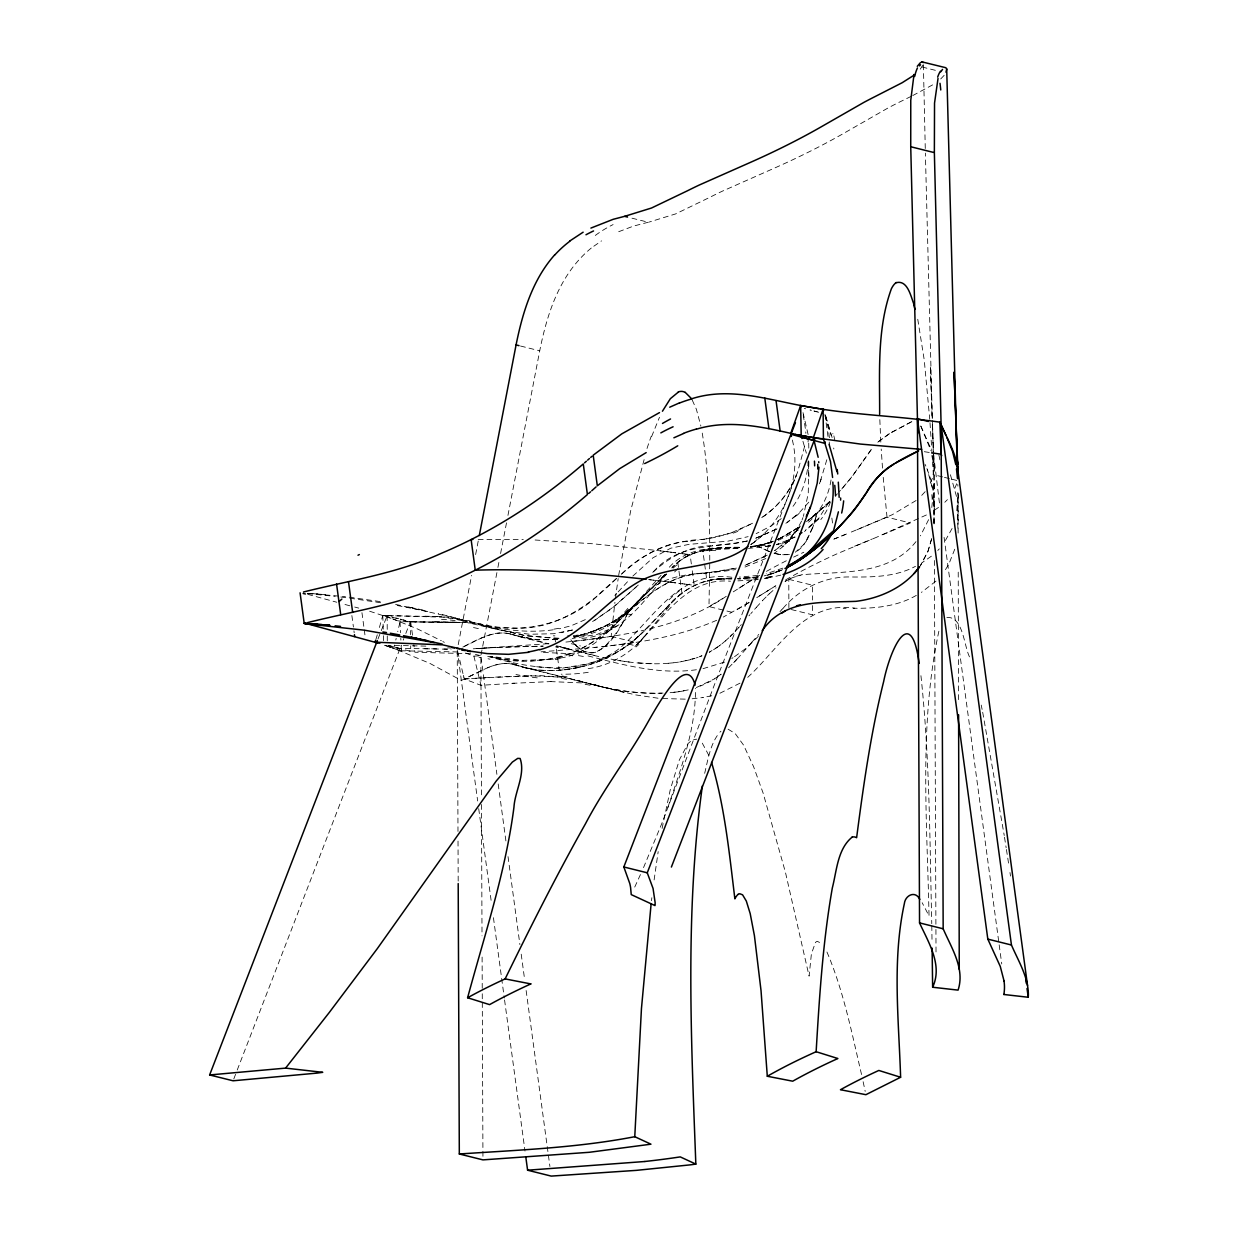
<?xml version="1.0" encoding="UTF-8"?>
<svg xmlns="http://www.w3.org/2000/svg" width="1238" height="1238" viewBox="0 0 1238 1238"><rect width="100%" height="100%" fill="white"/><g stroke="black" fill="none" stroke-linecap="round" stroke-linejoin="round"><path stroke-width="0.75" stroke-dasharray="5 3.75" d="M808.878 461.619L808.259 493.25L803.416 516.354M933.808 523.844L933.947 472.421M934.164 488.329L934.179 480.762M709.761 560.241C709.668 517.02 709.219 473.504 701.853 430.793M709.745 563.832L708.972 606.558L732.292 612.377M958.15 520.564L958.057 497.011M934.164 485.095L931.626 508.988M934.241 523.813L934.133 466.989L932.972 456.296M957.995 496.933L956.618 512.192M957.887 528.115L957.191 501.823M933.916 522.405L934.257 506.775M808.352 460.753C807.191 477.806 802.348 495.154 791.283 508.524M565.921 642.058L572.095 641.423A303.325 112.147 -7.7 0 0 611.139 636.394L614.915 602.318M934.025 469.728L932.493 477.992L928.902 486.255M651.498 900.691L651.853 897.72M615.394 598.496L618.18 578.564M654.113 879.939L658.183 851.605M618.629 575.5L630.684 510.768L645.013 456.188M831.038 479.957C828.439 496.717 820.098 512.702 806.959 523.581M804.623 446.268L797.612 472.049L714.326 685.001L661.634 823.951L643.451 867.807M662.098 828.423L670.269 789.705L679.368 759.869L688.034 743.543L692.491 739.736L696.7 739.179M458.23 644.658L471.616 575.361M475.624 554.562L478.626 538.963M481.443 794.827L480.87 655.753L497.583 569.124M497.924 567.391L498.914 562.191M500.585 553.525L506.605 522.343M507.951 515.41L539.722 350.803C546.36 317.516 556.945 283.146 580.746 257.906A134.308 118.492 28 0 1 593.652 246.145M704.67 773.317C708.059 759.498 710.179 744.038 719.448 732.679M826.814 459.762L820.005 482.309M572.513 630.018L553.572 633.717L529.539 634.258L504.191 630.916L466.633 622.497L400.029 621.646L397.754 631.69M931.688 538.561L928.082 551.096L920.422 565.673M931.564 539.118L927.773 551.869L920.623 565.224M395.789 640.031L396.191 638.359M394.566 645.029L393.73 648.372L390.79 647.335M816.74 514.08L816.941 513.259L808.275 520.331A219.111 149.133 -76 0 0 810.023 518.877M816.74 514.049L815.935 517.159M383.904 615.781L382.79 615.394L378.658 630.142M938.868 631.225C918.844 724.524 927.2 821.181 929.026 915.903L922.171 902.734M377.296 634.784L375.888 639.427M956.711 483.749L953.337 491.734M954.746 549.223L948.741 564.373L944.3 571.507M667.87 807.408C680.73 768.953 695.942 729.476 695.462 688.343M807.176 539.753L813.397 525.639A95.759 65.196 -76 0 0 815.857 517.128M928.608 519.666L920.407 535.868M651.652 436.472L659.483 417.283M812.53 528.084L804.592 543.714L795.338 552.21M802.038 519.991L802.951 517.577M233.781 1078.994L236.551 1071.783M237.247 1069.988L401.298 645.168M403.232 640.154L403.882 638.483M405.816 633.485L410.335 621.786L385.235 615.534M819.37 483.81L821.97 477.172M378.008 638.947L379.973 633.949M381.273 630.622L387.138 615.626L439.939 616.632M922.96 65.01L919.091 70.891M952.084 528.487L944.052 542.925M801.528 521.183L795.415 532.541L788.823 540.96M640.448 874.57L633.717 889.302M828.547 502.938L818.829 518.118L805.443 530.204M628.966 610.968L661.092 575.283M627.867 613.027L629.508 609.932L666.446 574.324M628.409 611.99L623.751 620.563M627.326 614.063C619.031 631.488 598.31 667.777 576.134 645.772M622.25 623.163L622.838 622.172M621.677 624.169L617.313 631.256M806.542 540.82L801.342 547.583A30.207 20.566 -76 0 1 795.941 551.839M841.778 488.995L853.199 475.098L872.867 447.382M863.335 460.613L872.094 448.311M615.58 633.871L616.215 632.928M861.927 462.749L850.166 479.029L838.745 492.322M614.93 634.815L604.856 646.623L596.886 651.776A30.021 20.442 -76 0 1 591.083 652.968L583.485 651.142L575.593 645.23A96.363 65.583 -76 0 1 570.857 639.783L570.857 639.798M800.367 526.057L788.714 539.551L774.617 550.616L781.58 545.618M799.485 527.373L788.714 539.551M808.801 502.179L798.912 513.151L785 524.014M944.161 75.332L940.524 79.155M643.822 637.09L671.661 603.448M748.928 615.843L749.949 614.682M751.93 642.12L738.653 657.409M750.847 613.63L752.441 611.82M925.142 491.687L920.174 497.042M751.961 642.089L758.801 634.367M915.981 541.64C888.977 575.887 841.469 571.322 802.085 574.711M644.364 636.487C629.802 654.469 608.415 666.586 585.311 669M818.952 518.846L804.483 531.52M740.463 625.654L741.345 624.617M754.638 609.266L756.418 607.285M643.28 637.709L641.114 640.123M756.356 607.332L762.654 600.476M738.56 627.79L739.457 626.753M666.632 573.813C643.667 601.513 620.965 636.115 581.164 638.39M738.513 627.805L733.639 633.098M728.578 667.777L738.637 657.409M779.986 611.634L781.518 609.963M618.149 591.888L628.997 580.127M758.213 636.425L746.019 648.341L733.407 657.502M781.704 609.777L782.942 608.446M939.302 548.883L937.785 550.461M614.853 595.416L616.509 593.667M783.159 608.198C799.934 588.53 824.879 576.165 850.831 576.985C872.728 577.202 895.708 576.939 915.516 566.308M733.701 662.732L736.734 659.514M627.728 611.417L657.038 582.649M661.185 613.259L638.916 635.868M650.445 589.567L652.101 587.833L637.106 603.061M656.233 618.443C636.084 641.81 609.978 661.247 579.167 667.189M835.248 496.051L837.445 493.761M655.397 584.382L663.924 575.562M659.529 614.992L670.981 603.262A165.459 112.612 -76 0 1 681.968 593.342M762.608 600.507L767.514 595.509M640.015 641.299L635.527 645.803L629.152 644.178L633.113 640.99M632.835 576.088L652.952 557.796L670.687 548.217L689.086 544.333L727.743 541.207L748.139 536.642M658.693 580.932L665.332 574.153L662.005 577.512M662.825 611.541L667.793 606.434M733.592 633.129L727.449 639.133M666.137 608.121C682.215 588.421 706.449 576.552 732.045 578.579L722.667 578.889M669.031 605.196L670.006 604.221M944.811 502.257L947.41 499.657M730.513 636.208L732.06 634.676M574.014 637.199C594.952 634.8 614.837 625.097 629.508 609.932A151.609 103.187 -76 0 1 606.651 625.376L589.659 632.494L573.705 636.858C593.9 632.633 613.29 623.859 628.997 610.365M767.545 595.493L769.169 593.884M671.151 603.107C684.831 588.143 703.973 578.192 724.539 578.796M829.677 501.653L813.567 516.076M638.808 601.436L628.239 610.999M719.943 732.169L720.949 731.256M638.39 643.187C664.295 616.586 687.632 577.279 730.466 581.226M829.445 501.854L806.495 521.693M935.974 581.117L921.366 592.414M769.216 593.869L776.04 587.802M728.965 637.694L724.292 641.918M636.193 586.951L611.618 608.601L592.584 621.553M638.282 585.048L614.992 605.846L594.844 620.284M639.551 635.28C608.214 665.193 560.118 678.409 518.32 665.827C506.93 661.2 494.442 664.141 483.888 669.51M638.282 636.471L633.763 640.448M877.819 442.198L889.472 433.61L911.833 421.601M669.325 567.19C687.57 546.933 715.734 547.211 740.726 547.258M821.181 509.576L822.403 508.478A267.037 181.754 -76 0 0 829.646 501.7M616.23 622.946C641.145 600.941 666.988 574.184 702.534 573.519M609.684 584.491L604.392 589.18M612.346 582.123L616.416 578.548M619.959 619.619C587.508 655.598 536.379 669.402 489.939 656.542L506.744 659.529L523.318 660.86M602.643 590.727C570.47 625.051 520.254 635.713 475.578 623.225M627.542 612.856C649.362 592.213 675.375 572.993 706.79 573.055M614.358 624.586C598.31 638.994 580.22 652.209 558.911 657.393M819.958 510.66L812.205 517.19M616.57 578.425C588.22 606.62 552.396 632.03 510.118 627.697C486.147 628.192 463.879 617.87 440.186 616.648M747.706 677.356C779.29 648.403 804.22 600.337 854.777 608.214M783.855 545.912L774.183 553.479M725.824 640.557L721.073 644.534M796.111 515.658L787.43 522.39M621.755 573.937C640.433 556.837 662.995 542.569 688.947 541.285M878.686 441.424L889.488 433.64M621.461 574.2C643.543 551.916 673.271 540.201 704.407 539.288M629.508 609.932L617.747 618.83L606.651 625.329A148.591 101.129 -76 0 0 625.422 613.228L626.707 612.237A155.895 106.097 -76 0 1 617.747 618.83M652.751 572.358C668.799 557.734 688.653 546.004 710.937 545.757M653.463 571.724C678.192 543.219 714.682 547.97 747.613 540.929M813.072 516.494L810.488 518.583M811.772 517.546L810.921 518.242M781.286 518.614L771.197 525.871L756.155 533.655M916.089 500.523L892.397 514.652L853.941 531.056M751.327 544.256C783.716 522.111 802.255 477.682 792.165 439.351M931.394 556.187L922.171 562.609M719.433 645.787L721.011 644.549M593.807 246.238L601.529 240.884M717.87 676.598L721.166 674.153L714.512 678.857M719.386 645.803L709.235 652.271L710.922 651.327M761.726 517.592C777.294 507.425 789.643 492.461 796.421 475.098C789.473 492.213 777.418 507.085 762.097 517.391M717.731 647.01L712.655 650.321M934.814 509.963L938.512 507.41M750.584 544.674L754.716 541.857M777.897 539.304A151.531 103.141 -76 0 0 780.838 537.926A219.111 149.133 -76 0 0 799.284 526.893L780.822 537.88A149.287 101.609 -76 0 1 778.439 539.041M799.299 526.908L780.822 537.88A144.273 98.204 -76 0 1 778.95 538.793L780.822 537.88L777.062 539.644M740.014 683.159L719.711 693.342M798.402 530.019L778.3 540.402M733.252 591.857L751.667 580.127A450.617 166.619 -7.7 0 1 760.426 574.85M738.916 588.205L751.667 580.127L758.244 579.477M756.758 597.66L778.253 584.243M759.405 595.989L775.298 586.023M726.288 596.283C680.235 627.697 623.658 635.79 569.495 641.686M748.789 602.658L735.109 610.798M749.284 602.364L723.286 617.081M722.713 598.511L708.972 606.558M932.601 84.896L912.437 95.728M696.375 687.539L714.481 678.873M891.314 432.495L911.833 421.616M733.004 657.749L731.782 658.446M786.888 580.312L785.031 581.396L792.568 577.604L802.1 574.711M785.697 579.864L788.714 578.131A462.207 170.906 -7.7 0 1 837.987 553.386L879.305 536.116M617.128 625.84L597.072 634.429L572.173 638.499M776.953 528.843L754.035 539.041M767.251 555.15L744.224 565.72L765.734 555.97M731.906 577.279C677.542 569.851 654.314 618.458 619.464 648.464C581.473 677.434 530.096 668.458 487.509 656.295M765.827 558.539L743.667 567.592M707.517 682.819L711.045 680.931M926.411 514.962L877.788 536.735M776.226 529.338L753.54 539.149M916.337 595.37C897.302 606.45 874.91 608.663 853.307 608.214M794.564 536.905L786.764 540.65M585.326 619.634L571.198 625.747L559.452 628.78M795.183 537.091L776.814 544.472M462.857 647.056C477.45 640.572 492.972 629.384 509.746 633.98L548.976 643.853M463.445 675.344L464.296 679.012L482 670.362M464.73 646.112C480.236 638.174 498.341 627.991 515.952 635.759M465.117 678.61L461.372 680.467L429.926 663.413L394.907 648.789M468.862 676.722C482.866 670.392 497.815 660.148 513.878 664.589L586.92 682.989M911.153 96.363L899.392 102.135A358.092 132.404 -7.7 0 0 888.079 107.954L843.496 133.472A606.125 224.109 -7.7 0 1 775.344 167.703L722.002 191.333A358.138 132.42 -7.7 0 0 710.287 197.09L675.669 213.895L649.285 222.02M812.592 605.599L812.623 614.853L788.885 608.941L788.792 579.322L790.68 578.425M946.869 617.483C963.644 616.029 964.031 648.124 970.143 658.028M775.53 572.56L783.081 569.403A144.273 98.204 -76 0 1 775.53 572.56L764.125 575.918M882.88 534.677L910.301 522.978L887.012 517.174L848.138 533.361M737.863 530.406L753.075 522.993L730.265 533.284L705.351 539.149M716.678 620.284C661.494 644.286 600.213 646.901 541.068 651.853M618.706 231.707L633.562 226.074L648.403 222.206M724.555 662.098L702.611 668.799M700.151 686.115L703.88 684.552M781.209 570.254L766.028 575.469L772.373 577.078L780.946 575.082M782.849 568.134L766.229 573.751M854.545 546.237L871.923 539.118M833.747 539.18L848.757 533.114M700.12 656.496L701.992 655.738L698.217 657.223M834.427 538.886L837.987 537.447M841.561 536.008L845.152 534.553M769.494 542.631L773.286 541.238L761.881 544.859L750.491 546.886A166.712 113.478 -76 0 0 758.074 545.71L769.494 542.631A156.886 106.778 -76 0 1 758.074 545.71L750.491 546.886M696.282 657.92L698.124 657.239M732.153 532.619L715.394 537.354L697.923 540.17M681.844 661.618L696.189 657.92M692.228 659.189L694.224 658.57M796.374 576.227L800.181 575.144M771.847 542.615L750.677 546.67M572.25 630.065L561.062 632.68M690.2 659.746L679.631 661.99M747.365 540.96L733.948 543.668L712.237 545.649M772.419 541.579A149.287 101.609 -76 0 1 761.509 544.937L760.147 545.277M711.773 695.725L703.014 697.536M575.469 636.471L574.138 636.781M688.251 689.891L678.981 691.717M759.869 545.339L750.522 547.103M560.458 658.028C597.273 652.38 617.948 619.34 643.296 595.958C667.05 569.465 704.113 575.237 735.558 569.542M573.813 636.827L576.351 636.27A217.919 148.328 -76 0 0 606.558 625.484M577.837 667.468L564.59 669.712A264.189 179.82 -76 0 1 559.313 670.253L556.156 646.917M580.483 666.88C561.015 671.336 540.294 672.497 520.981 666.648L589.195 683.655C612.733 690.015 637.121 693.961 661.556 693.172M770.392 546.035L748.479 548.388M789.411 554.392L780.358 554.624M768.334 577.929L764.295 578.641M679.631 691.609L684.026 690.819M692.15 698.774L703.308 697.489M758.167 577.032L737.678 578.456L758.414 577.001L754.623 577.496A166.712 113.478 -76 0 0 758.414 577.001M678.501 662.144L673.457 662.794M550.879 659.08L530.545 660.906M757.795 575.453L739.334 577.078M714.311 572.235L736.672 568.056L703.942 573.364M765.889 578.084L772.373 577.078L764.264 578.27M553.293 659.235L522.668 660.365L490.867 656.372M696.39 669.743C658.508 675.004 621.6 664.404 585.28 655.212M690.417 541.099L697.009 540.294M553.138 629.817C521.755 634.104 490.217 627.945 460.118 619.248M670.098 692.692L678.842 691.748L670.207 692.676M594.395 647.459L596.948 647.195M557.363 639.396L534.909 639.582L509.746 633.98M668.272 663.274L673.395 662.81M787.708 554.67L781.472 554.748L773.085 552.922M557.363 639.442L538.592 639.876L516.834 636.038L548.326 643.884M548.094 643.714L473.024 648.82L478.178 648.511M751.652 580.096L736.409 580.947M748.959 577.991L750.847 577.867M467.964 678.749L464.327 678.981L480.948 685.31L514.451 683.206M465.581 652.999L473.906 656.155L480.808 655.707L496.902 774.354M717.127 548.357L714.914 548.511A164.902 112.24 -76 0 0 702.766 550.198M721.259 578.966L719.061 579.121A164.902 112.24 -76 0 0 706.898 580.808L702.766 550.245M464.296 679.012L472.22 678.517M738.096 548.341L713.583 549.78A164.716 112.116 -76 0 0 702.921 551.452M471.585 678.517L529.756 675.716M477.528 648.542L483.919 648.17M479.771 648.403L488.453 647.907M475.222 678.3L489.753 677.434M484.259 648.139L499.889 647.273M488.762 647.876L495.463 647.505M668.226 663.289C630.529 666.23 593.652 655.536 557.58 646.19M512.068 683.345L551.034 681.565M495.587 677.109L501.669 676.799M739.179 547.676C715.502 546.917 689.241 549.084 672.126 567.669C689.767 548.094 716.787 547.645 741.051 547.598M758.058 578.78L737.863 579.059M497.537 647.412L543.25 646.112L502.102 647.149M715.61 548.682L737.724 548.48M719.758 579.291L731.735 579.028M718.52 548.279L720.408 548.186M743.311 578.285L747.071 578.115M504.764 676.66L541.269 675.7L561.882 677.232L530.251 675.7M663.011 693.094C636.409 694.178 609.839 689.628 584.336 682.293M685.233 699.145L661.726 698.511M726.427 578.734L728.3 578.672M843.217 608.384L846.096 608.307M733.53 547.846L735.418 547.8M478.178 539.366L523.287 539.567M543.42 652.457L578.75 654.035M550.229 681.581L585.404 683.051M559.034 638.251L526.429 635.899L489.768 627.496M434.553 621.724L466.633 622.497L476.274 623.967M436.596 648.867L395.68 648.418M424.773 648.758L451.034 649.269M412.517 635.156L410.676 621.878L457.859 622.265M410.01 621.863L397.94 620.842M411.062 621.878L462.61 622.668M425.872 646.128L393.436 645.338M443.931 648.991L447.599 649.083M424.959 616.199L437.246 616.524M558.276 638.777L524.216 635.388L481.009 625.144M400.307 650.77L459.081 651.977M651.962 663.692L634.97 662.686M386.875 615.611L442.771 617.174L465.643 620.718M437.726 616.539L441.873 616.741M535.095 540L593.172 543.792L656.914 550.461M385.25 615.534L384.43 615.487M384.151 615.472L383.068 615.41M470.672 653.726L414.869 652.225L413.832 644.642M307.612 593.327L345.433 596.685M307.519 593.59L335.173 596.36M557.75 647.056L555.707 646.84L563.739 647.907M648.604 579.601L651.188 579.895M649.811 579.74L653.416 580.158M653.169 580.127L661.061 581.071M660.844 550.941L656.651 550.43M660.628 581.024L665.069 581.566M660.194 550.864L664.775 551.421M664.435 581.489L668.907 582.03M663.444 551.266L668.025 551.839M667.947 581.922L672.497 582.494M658.012 698.217L635.45 694.874L594.735 685.109M666.74 551.668L671.925 552.334M673.983 582.68L675.468 582.866M670.872 582.278L679.91 583.438M673.859 552.581L675.824 552.844M670.656 552.163L679.786 553.355M349.224 597.165L382.356 601.916M678.703 583.284L682.865 583.825M678.455 553.185L682.742 553.742M684.351 584.011L687.291 584.413M682.587 583.794L684.537 584.042M340.79 597.01L347.955 597.954M349.75 598.186L382.867 603.045M629.214 662.051L617.654 660.396M536.565 666.74L559.096 668.706L586.038 664.156A219.374 149.303 -76 0 0 615.054 652.983A153.636 104.58 -76 0 0 629.152 644.162M685.697 554.144L690.108 554.732L691.392 564.296M682.339 553.696L684.289 553.959M684.227 553.943L686.223 554.206M686.486 584.305L694.239 585.342L691.655 566.215M924.291 451.7L929.893 452.551M563.723 647.923L569.573 649.006M565.178 648.186L566.633 648.449M395.603 604.361L459.654 619.015L438.144 613.475M397.166 605.475L430.159 612.005M422.963 610.009L406.884 606.713L415.488 608.477M569.681 678.61L624.184 692.444M593.621 684.552L599.006 685.79L593.869 684.614M478.441 624.648L487.292 626.815M490.759 656.651L511.34 661.912M761.509 544.952L767.9 546.531M474.386 622.946L468.506 621.43M922.031 66.991L938.389 71.077M631.984 218.182L648.232 222.236M520.517 346.021L539.722 350.803M942.613 476.909L933.344 474.603L932.183 455.553M944.47 477.373L950.026 478.766M951.867 479.214L957.423 480.607M788.792 579.322L812.53 585.234L812.577 600.043M611.139 636.347L635.171 642.336A294.598 108.929 -7.7 0 1 599.517 646.886M475.407 654.391L480.87 655.753M399.998 648.511L388.082 645.338M556.45 645.725L569.526 649.022M307.736 594.333L336.767 602.241M495.649 628.966L493.111 628.3M578.161 651.049L580.653 651.668M354.687 607.038L358.757 608.106M577.697 680.482L582.309 681.705M483.191 625.623L485.466 626.227M513.878 664.589L519.202 666.106M814.356 411.109L817.25 411.883M403.093 619.867L405.987 620.64M804.22 408.401L805.659 408.788M818.705 412.254L810.008 409.948L811.463 410.335M395.835 617.948L398.744 618.706M400.184 619.093L401.638 619.48M391.487 616.787L392.941 617.174M349.812 605.784L342.617 603.835M580.591 651.699L585.481 652.999M594.735 655.536L585.435 653.014M388.407 645.4L410.768 651.405L410.691 645.849M491.842 627.96L486.751 626.567M631.643 614.946L625.438 613.243A149.752 101.934 -76 0 1 606.728 625.298A219.76 149.566 -76 0 1 576.382 636.177M369.636 611.216L391.564 618.458M384.801 645.292L386.318 645.803M384.894 645.323L390.047 647.072M385.668 645.586L399.24 650.368M385.018 616.153L396.887 620.439M389.397 646.84L393.003 648.108M728.052 729.167L735.171 733.53L743.574 745.121L753.555 766.57L763.119 793.078L785.449 872.341L809.095 976.148L811.401 953.879L815.409 942.582A6.159 3.637 -81.4 0 1 817.312 941.344L821.676 943.526M392.632 618.861L417.577 628.997L441.347 640.727M769.726 551.746L757.145 545.896A151.531 103.141 -76 0 0 771.986 541.733M768.396 551.235L757.145 545.896M442.848 641.547L444.334 642.367M575.871 645.509L575.732 645.369A96.719 65.831 -76 0 1 570.795 639.706M702.302 743.171L709.529 756.697M692.259 400.137L696.36 409.221L700.909 426.166M920.902 426.212L930.806 448.574M920.778 425.965L930.821 450.415M925.111 464.42L925.854 466.076M826.953 952.007C843.697 991.251 851.883 1033.451 861.617 1074.816M926.937 468.583L930.62 478.843L933.065 490.836L927.293 469.434M950.428 474.758L956.556 496.686M824.972 414.204L828.253 438.546M825.529 415.674L831.085 435.312M825.777 416.339L832.106 437.556M802.936 441.332L806.371 453.201M803.029 412.641L808.12 434.523M825.065 415.705L828.361 428.642L829.429 438.237M473.906 656.155L480.948 685.31M457.72 651.668L463.848 677.201M803.214 414.807L805.799 431.458M863.134 1081.733L865.192 1091.359M917.76 319.265L924.244 360.01L929.753 419.311M981.223 705.103L982.105 709.389M982.693 712.268L1004.235 835.48M931.997 455.476L933.498 466.262M1004.498 837.228L1006.154 847.736M1006.432 849.5L1008.893 865.424M1009.976 872.527L1010.518 876.086M807.996 461.82L808.275 463.925M939.425 502.922L933.22 451.328M944.083 537.369L998.911 942.923M999.174 944.842L1001.759 963.969M831.859 518.041L832.601 523.488M681.983 593.389L677.836 562.779A165.459 112.612 -76 0 0 671.785 567.979M555.181 639.644A264.189 179.82 -76 0 0 556.496 639.535A264.87 180.268 -76 0 1 555.181 639.644L555.955 645.385M498.187 783.933L505.955 841.314M508.029 856.619L519.914 944.625M521.213 954.189L524.572 979.057M526.135 990.539L549.92 1166.536M457.224 649.857L477.667 800.986M478.704 808.646L491.378 902.378M493.436 917.683L504.299 998.029M504.562 999.948L525.005 1151.077M361.945 612.671L364.018 627.976M364.266 629.894L365.04 635.62M351.871 615.549L353.418 627.032M353.944 630.854L354.192 632.773M920.933 675.685C929.8 758.012 929.738 840.989 931.765 923.672M833.731 448.048L833.839 448.992M887.012 517.174L883.174 476.754M808.29 464.126L808.971 476.816M882.508 468.134L881.208 449.054M930.001 422.746L932.075 453.82M880.806 442.09L879.754 417.825M957.825 484.368L957.903 486.163M400.029 621.646L400.539 632.726M400.787 638.266L400.88 640.108M401.127 645.648L401.375 651.173M934.179 504.748L933.622 495.865L934.288 508.478M932.26 417.252L930.326 365.937L932.059 417.175M932.554 424.866L933.483 449.58M933.56 451.483L934.133 466.68M932.322 424.773L933.158 449.44M382.79 615.394L383.285 630.173M805.814 431.892L805.83 433.315M383.455 635.713L383.641 641.253M932.291 418.583L925.374 153.094M932.353 420.502L933.622 459.886A305.105 112.813 -7.7 0 1 933.452 474.603M808.724 443.127L808.801 448.419M923.393 64.794L925.328 151.175M931.796 925.56L932.044 942.505M410.335 621.786L410.521 634.738M387.138 615.626L387.231 630.359M387.262 635.899L387.293 641.423M934.396 560.505L935.913 927.494M935.928 929.429L936.021 952.61M481.474 804.483L482.015 935.82M482.108 957.067L482.247 991.839M482.263 993.774L482.944 1157.948M457.24 651.792L457.983 831.425M458.029 841.082L458.184 881.642M958.042 493.049L958.135 535.497M958.227 572.142L958.568 703.246M938.884 454.95A131.151 40.436 -74.3 0 1 940.013 460.629M957.763 492.724A107.505 24.079 -81 0 1 958.568 497.583M931.812 494.674A104.178 21.495 -81.6 0 1 932.229 499.796M567.762 654.716A131.151 82.281 8 0 1 575.825 656.573M585.156 684.366A107.489 78.567 7 0 1 592.894 685.775M562.129 676.01A104.162 77.468 6.2 0 1 570.037 677.449M578.471 655.629A107.752 79.015 8 0 1 584.878 656.774M773.626 573.24A156.886 106.778 -76 0 1 766.028 575.469A153.636 104.565 -76 0 0 780.482 569.913A219.544 149.427 -76 0 0 782.277 569.031M601.374 660.256A214.05 145.697 -76 0 1 595.695 662.438M630.869 642.832A155.895 106.097 -76 0 1 621.878 649.439M637.833 636.858A165.768 112.828 -76 0 1 632.633 641.392M597.242 629.647A214.05 145.697 -76 0 1 591.547 631.829M633.701 606.249A165.768 112.828 -76 0 1 628.486 610.783M766.461 571.383A450.617 166.619 -7.7 0 1 786.997 560.427M793.62 557.131A450.617 166.619 -7.7 0 1 803.818 552.241M578.254 635.094A120.782 59.393 13.3 0 1 567.577 635.821M554.918 635.883A120.782 59.393 13.3 0 1 553.309 635.821M588.236 672.28A120.782 66.202 15.9 0 1 561.247 674.199M669.062 599.796A157.768 126.616 73.3 0 1 680.157 590.232M674.633 571.987A157.768 119.405 85.8 0 1 679.956 566.431M627.805 608.415A142.85 97.554 85.6 0 1 613.274 622.884M816.09 516.494A93.175 63.417 -76 0 1 812.561 528.1M780.342 554.732A113.788 77.452 -76 0 1 773.858 553.169M769.185 551.483A113.788 77.452 -76 0 1 768.427 551.158M715.827 550.662A157.381 115.954 72.4 0 0 702.89 550.91A91.411 67.873 86.6 0 0 677.434 562.779M706.991 581.349A157.381 116.976 85.4 0 1 719.696 578.75M830.419 501.87A119.715 79.464 7.5 0 1 820.809 519.589M789.674 541.192A143.144 116.14 69.2 0 1 777.418 544.287M770.5 545.277A143.144 116.14 69.2 0 1 767.73 545.54M772.326 576.645A177.204 141.333 -85 0 1 768.303 577.542M789.581 540.062A137.975 99.613 8 0 1 782.509 546.237M799.222 513.321A129.851 93.639 7.9 0 1 796.436 515.859M560.102 658.461A137.557 72.686 20.8 0 1 552.071 660.287M447.645 647.876A96.44 52.816 1 0 1 450.957 648M436.256 644.658A230.856 78.396 1.3 0 1 444.009 644.781M473.504 627.542A97.121 41.241 5.4 0 1 479.88 628.997M763.923 533.888A138.052 94.63 3.5 0 1 754.406 541.656M808.368 436.999A64.5 17.982 -64.4 0 1 808.027 441.951M737.833 531.365A142.633 92.54 -59.4 0 1 732.091 533.532M441.517 619.325A64.237 33.287 0.5 0 1 458.679 621.321M829.212 441.981A109.052 19.793 -81.7 0 1 829.522 445.138M469.836 622.203A72.686 57.304 3.7 0 1 478.75 623.673M457.859 619.929A109.486 82.234 4.2 0 1 470.038 620.811M788.436 540.805A116.558 77.112 3 0 1 783.437 545.695M559.901 657.533A116.805 58.047 14.7 0 1 552.752 658.693M558.926 628.3A115.908 57.985 14.9 0 1 552.643 629.306M673.116 568.118A158.82 108.093 -76 0 1 678.006 564.002M787.167 541.873A147.26 119.916 72.1 0 1 776.365 544.766M770.268 545.834A147.26 119.916 72.1 0 1 767.823 546.144M638.916 644.379A177.761 119.792 86.1 0 1 636.007 646.948M628.548 609.39A146.982 100.433 84.9 0 1 615.503 621.816M832.818 433.47A118.105 20.148 -85 0 1 832.911 433.904M833.87 435.869A89.368 13.309 -87 0 1 834.845 440.682M471.477 622.451A87.48 73.305 5.8 0 1 481.288 624.107M462.672 621.368A118.121 94.815 6.1 0 1 470.811 622.095M479.013 657.301A98.823 76.694 5.6 0 1 481.025 657.579M488.02 658.771A98.823 76.694 5.6 0 1 490.016 659.189M516.556 664.636A214.948 183.503 30.2 0 1 511.124 663.382M537.246 677.851A200.943 161.11 27 0 1 515.967 674.509M561.65 678.439A103.388 74.295 6.4 0 1 569.294 679.801M571.244 643.698A130.083 92.819 6.5 0 1 580.39 645.942M595.308 235.437A120.829 97.585 5.7 0 1 613.104 224.573M647.01 448.496A278.302 173.939 -57.4 0 1 651.173 436.441M317.779 594.039L308.51 593.373L325.548 594.673L317.779 594.039"/><path stroke-width="1.5" d="M818.999 467.206L817.204 483.238L811.757 503.603L671.383 867.064M458.199 883.576L459.313 1153.986L482.944 1159.882L589.35 1152.284L650.956 1144.191L634.769 1136.701L641.454 1008.537L651.142 903.663M738.188 894.393L739.72 893.712L742.568 894.811L746.313 901.047L750.197 913.598L754.422 935.68L761.03 990.648L767.297 1076.255A445.371 164.669 -7.7 0 1 816.136 1051.712C819.401 996.946 822.837 942.01 832.338 887.894C836.764 870.701 837.538 849.113 852.054 837.213M957.763 478.394C959.558 458.014 947.581 440.155 939.89 422.173C896.9 415.86 853.214 414.993 810.364 407.225M838.405 511.82L833.576 530.762L808.662 552.365M702.379 785.851C685.001 911.091 691.129 1038.187 695.833 1164.107A270.534 100.03 -7.7 0 1 690.046 1164.881L636.27 1170.374L551.22 1176.1L527.589 1170.204L525.779 1156.818M479.307 535.497L516.076 344.907C522.498 312.874 532.448 279.958 554.531 255.043M914.015 74.466L910.766 100.216L910.735 146.424M938.033 78.396L934.535 103.079L934.365 152.305M530.823 983.916A460.737 170.364 -7.7 0 0 489.583 1004.622L467.608 997.751C484.6 934.705 505.599 872.109 513.956 807.176C514.915 791.159 525.624 774.245 520.115 758.492L517.747 758.368L512.346 762.097L496.19 781.085L377.281 948.664L329.184 1012.607L285.591 1068.115L209.624 1074.955L377.358 640.603M375.609 640.356L375.037 642.197L442.539 644.828L470.75 651.219L487.014 653.587L508.57 654.329L528.657 652.302M820.237 408.772L823.1 409.205L813.351 437.648L818.148 457.286M802.038 405.816L800.661 405.569L790.68 433.548M814.821 438.856L647.257 872.805L653.06 888.451L655.134 902.626A273.567 101.145 -7.7 0 1 655.01 905.597L631.241 894.61L630.591 887.522A416.154 153.868 -7.7 0 0 629.786 883.545L623.828 866.971L795.446 422.622M945.971 72.191L946.73 69.158L945.894 67.734L922.093 61.915L923.3 62.596M810.534 506.884L806.278 516.354M932.632 987.243C942.923 965.284 928.577 942.567 919.54 922.898L917.451 418.769L910.735 146.749L934.365 152.63L941.097 424.665L943.17 928.794C951.341 947.844 965.207 968.627 958.073 990.121L932.632 987.243L932.121 948.138M467.608 997.751A444.055 164.19 -7.7 0 1 505.135 978.902C530.7 926.519 556.976 874.461 585.543 823.641C602.395 791.407 624.231 762.159 642.754 731.054C650.29 719.309 685.543 647.938 695.122 685.125M662.438 411.233L670.346 398.698L678.347 392.09M940.772 71.789L942.551 69.405M917.265 66.326L920.298 62.782M866.77 492.291C877.51 471.663 898.355 460.211 918.689 450.849M815.44 548.542L814.186 549.533A219.111 149.133 -76 0 1 786.842 567.592C810.302 555.026 830.512 537.044 848.045 517.19C864.31 500.492 872.357 475.872 893.619 464.25M866.074 493.358C845.26 524.014 817.978 551.204 784.969 568.49M919.37 567.019C904.854 587.168 880.141 598.372 856 601.328C822.403 602.767 784.335 598.743 762.221 630.684M914.155 573.488L919.726 566.664M823.1 549.455C812.515 561.387 798.185 569.666 783.066 574.463M591.95 456.296L590.712 457.41M596.082 486.905L591.764 490.759M589.474 458.509L587.617 460.149M586.379 461.232L584.522 462.857M590.526 491.842L588.654 493.467M816.678 547.536L826.551 539.087A267.037 181.754 -76 0 0 833.793 532.309M569.604 241.116L583.144 232.187M914.634 74.806L902.239 82.683L875.189 96.518A392.369 145.078 -7.7 0 0 863.861 102.398L819.85 127.607A617.855 228.457 -7.7 0 1 751.76 161.791L699.253 185.035A388.175 143.531 -7.7 0 0 687.399 190.807L651.513 208.015L624.726 216.31M781.503 613.367L785.155 610.999M800.15 533.717L801.945 532.572M747.845 546.546C716.198 570.269 674.261 563.692 640.294 580.885C604.577 600.678 580.204 638.375 539.691 649.78M895.461 463.105L917.172 451.607M659.514 412.594L621.816 433.857L593.188 455.197L597.32 485.807L619.727 468.629L646.174 452.613M896.219 282.713C907.733 279.618 910.874 296.702 914.077 304.718M786.795 566.292C819.912 552.798 835.898 516.231 832.803 482.077M669.727 407.194L679.43 402.907M673.874 437.803L683.562 433.517M590.897 228.086L613.181 219.312L624.602 216.341L627.558 217.083M921.165 62.225L921.939 61.946M900.614 1077.261L865.904 1094.686L840.463 1089.719A444.133 164.221 -7.7 0 1 878.825 1070.452L900.614 1077.261C898.788 1019.539 892.025 960.487 904.359 903.585C905.241 895.229 915.377 890.215 919.849 899.407M303.511 591.981C349.704 580.421 397.522 573.442 441.239 553.355C493.064 531.566 540.805 500.663 583.268 463.941L587.416 494.55C544.952 531.272 497.212 562.176 445.386 583.949C401.654 604.051 353.836 611.03 307.643 622.59M796.467 605.846L800.29 604.763M692.135 398.636C731.147 386.271 770.5 400.601 808.971 406.993M696.282 429.246C729.12 419.202 763.15 427.002 795.57 434.461M634.769 1136.701C576.954 1147.905 517.933 1150.056 459.313 1153.986M644.89 1161.507L527.589 1170.204M472.87 539.505L471.121 539.567L475.253 570.176C532.371 568.366 589.474 572.977 646.19 579.322M304.517 623.395L317.129 624.339M921.598 449.379L860.441 444.071L809.606 437.014M305.244 623.472L329.679 625.267L304.718 623.41M320.719 624.602L329.679 625.267M304.378 623.596L364.637 630.219L434.29 642.615M335.111 625.824L340.543 626.382M1003.801 994.485L1028.252 997.255A274.557 101.516 -7.7 0 0 1028.376 994.3C1028.159 976.519 1018.27 960.858 1011.446 945.012L941.097 424.665L945.909 435.312M285.591 1068.115L322.747 1072.325A270.039 99.845 -7.7 0 1 316.928 1073.114L233.084 1080.789L209.624 1074.955M451.916 647.613L454.439 647.938M461.728 650.089L465.364 650.6M818.829 408.571L803.416 406.049M931.765 452.829L941.112 454.253L941.716 455.646M821.986 439.026L823.425 439.242L824.663 442.647M820.562 438.809L817.714 438.36M382.898 631.968L386.504 632.525M814.867 437.896L816.291 438.128M812.051 437.432L813.459 437.664M811.478 437.339L798.046 434.925M807.841 436.704L809.25 436.952M805.892 436.364L803.122 435.869M805.071 436.225L806.82 436.534M456.961 648.325L459.453 648.758M802.301 435.73L803.679 435.977M390.279 633.222L399.75 634.97M800.367 435.374L801.28 435.544M799.454 435.203L795.028 434.352M767.297 1076.255L792.707 1081.192A461.65 170.689 -7.7 0 1 837.863 1058.521L816.152 1051.712M467.175 650.909L470.688 651.652M505.135 978.902L530.823 983.916M793.109 433.981L791.159 433.594M427.095 640.619L411.016 637.307L442.276 644.085M403.526 635.667L419.636 639.087M308.262 624.076L377.157 642.847M461.929 649.269L464.374 649.842M928.361 421.493L917.451 418.769L917.992 432.805M516.076 344.907L519.032 345.65M832.601 477.466L830.481 461.526L824.941 443.405L801.497 437.122L801.481 435.281M917.807 419.574L917.451 418.769L987.816 939.116L1011.446 945.012M919.54 922.898L943.17 928.794M623.828 866.971L647.257 872.805M467.036 650.523L469.697 651.219M376.708 642.274L379.911 643.126M814.171 440.527L790.881 434.29L791.453 436.457M375.47 642.336L377.791 643.048M695.833 1164.107L680.25 1156.896A300.911 111.265 -7.7 0 1 644.89 1161.476M685.202 392.338L691.392 398.528M946.931 437.509L952.548 451.344L955.829 464.699M987.816 939.116L1000.258 966.383L1004.095 981.13M829.042 444.225L836.95 471.678M823.533 410.382L823.1 409.205L823.425 439.242M801.203 436.302L800.661 405.569L800.94 406.482M801.497 437.122L801.976 438.531M800.661 405.569L801.063 406.853M711.556 762.438C724.741 806.774 729.29 853.106 734.877 898.865A10.213 5.122 -71.1 0 1 738.188 894.269M823.456 410.366L823.1 409.205M919.138 663.429C911.029 602.411 890.045 649.61 883.653 681.565C870.809 732.865 863.459 785.341 856.619 837.724A10.213 7.088 -57.7 0 0 852.069 837.074M1025.745 979.691L1026.256 983.22M1027.014 988.497L1028.252 997.255M957.624 468.041L954.034 372.127L958.011 472.854M1027.525 985.525L957.175 465.179L946.699 68.833M776.04 400.648L780.188 431.257M764.774 398.002L768.922 428.611M348.512 581.814L352.66 612.423M354.455 634.676L354.718 636.595M336.566 584.042L340.713 614.652M300.076 592.801L304.208 623.41M956.479 468.954L957.454 478.425M838.312 482.155L839.163 497.351M818.72 461.743L818.798 462.672M941.112 454.253L939.89 422.173M879.645 414.359C879.769 372.483 876.844 328.72 891.375 288.794A13.541 6.979 -72.3 0 1 896.219 282.481M824.91 441.564L824.941 443.405M958.599 714.806L959.264 969.308M957.175 460.087A107.752 24.992 -81.6 0 1 957.98 464.002M683.546 433.331A107.613 72.377 -39.1 0 1 696.282 429.091M660.829 432.898A104.472 61.513 -36.5 0 1 673.101 426.785M677.759 445.804A85.654 19.437 -27.4 0 1 644.658 463.569M662.485 423.442A104.472 40.699 -32.9 0 1 670.547 418.955M679.43 403.062A107.613 72.083 -38.9 0 1 692.119 398.806M304.238 623.163A107.629 2.306 17 0 1 305.941 623.364M339.135 601.482A85.654 4.967 -39.4 0 1 341.858 599.099M359.345 554.562A85.654 1.826 -26.9 0 1 357.999 555.228M303.14 593.482A107.629 2.213 16.8 0 1 305.461 594.008M832.663 532.061A119.715 77.406 2.2 0 1 821.212 548.697M817.745 464.374A97.895 26.416 -66.6 0 1 817.761 469.047M814.434 461.124A227.003 80.965 -54.9 0 1 814.635 465.844M539.319 649.486A138.176 68.57 16.9 0 1 528.301 651.977M837.198 469.512A139.105 44.955 -72.2 0 1 837.724 473.984M808.646 552.334A219.544 149.427 -76 0 1 787.647 566.184M843.651 500.864A205.276 136.428 26.2 0 1 841.67 513.027M840.648 497.986A215.118 131.027 40.2 0 1 840.617 500.137M834.768 485.311A99.876 12.473 -88 0 1 835.542 495.896M937.677 77.066A133.905 26.88 79.4 0 1 940.447 71.185M939.998 83.302A119.699 17.1 -84.5 0 1 940.756 89.972M919.555 65.908A123.057 14.887 -74.5 0 1 920.546 64.747M914.619 76.524A135.546 27.793 79.6 0 1 917.466 67.935M585.976 234.771A122.887 83.704 -6 0 1 593.544 230.949M554.639 255.121A135.979 119.575 27.9 0 1 569.759 241.302M957.562 468.041A290.636 107.458 -7.7 0 1 957.763 478.657M678.347 391.873A13.587 9.564 -59.2 0 1 685.156 392.431M913.783 305.059A278.395 143.438 -65.1 0 1 914.99 309.423M1004.033 981.146A302.49 111.838 -7.7 0 1 1003.863 994.47"/></g></svg>
